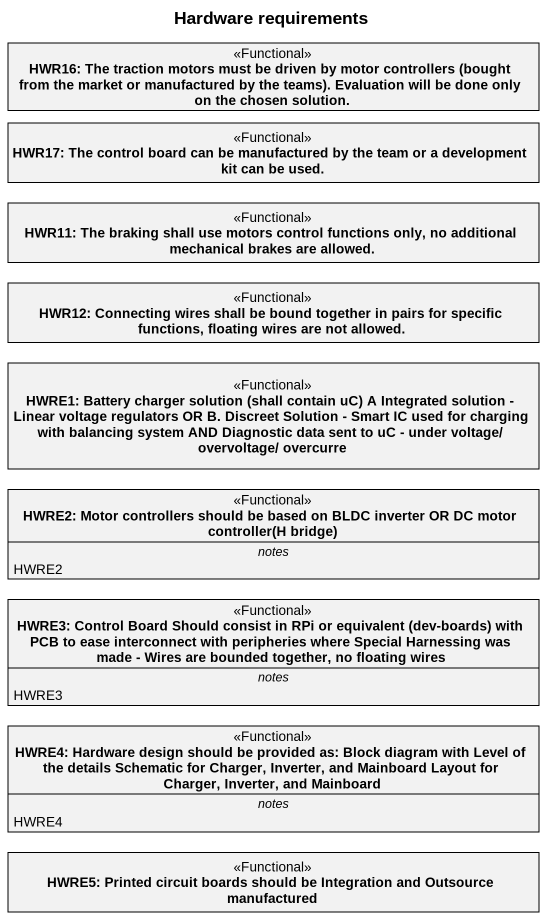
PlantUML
@startuml
title Hardware requirements
hide circle
hide empty members
class "HWR16: The traction motors must be driven by motor controllers (bought from the market or manufactured by the teams). Evaluation will be done only on the chosen solution." as HWR16_The_traction_motors <<Functional>>
class "HWR17: The control board can be manufactured by the team or a development kit can be used." as HWR17_The_control_board_can <<Functional>>
class "HWR11: The braking shall use motors control functions only, no additional mechanical brakes are allowed." as HWR11_The_braking_shall_use <<Functional>>
class "HWR12: Connecting wires shall be bound together in pairs for specific functions, floating wires are not allowed." as HWR12_Connecting_wires <<Functional>>
class "HWRE1: Battery charger solution (shall contain uC) A Integrated solution - Linear voltage regulators OR B. Discreet Solution - Smart IC used for charging with balancing system AND Diagnostic data sent to uC - under voltage/ overvoltage/ overcurre" as HWRE1_Battery_charger <<Functional>>
class "HWRE2: Motor controllers should be based on BLDC inverter OR DC motor controller(H bridge)" as HWRE2_Motor_controllers <<Functional>> {
  -- notes --
  HWRE2
}
class "HWRE3: Control Board Should consist in RPi or equivalent (dev-boards) with PCB to ease interconnect with peripheries where Special Harnessing was made - Wires are bounded together, no floating wires" as HWRE3_Control_Board_Should <<Functional>> {
  -- notes --
  HWRE3
}
class "HWRE4: Hardware design should be provided as: Block diagram with Level of the details Schematic for Charger, Inverter, and Mainboard Layout for Charger, Inverter, and Mainboard" as HWRE4_Hardware_design <<Functional>> {
  -- notes --
  HWRE4
}
class "HWRE5: Printed circuit boards should be Integration and Outsource manufactured" as HWRE5_Printed_circuit <<Functional>>
@enduml
